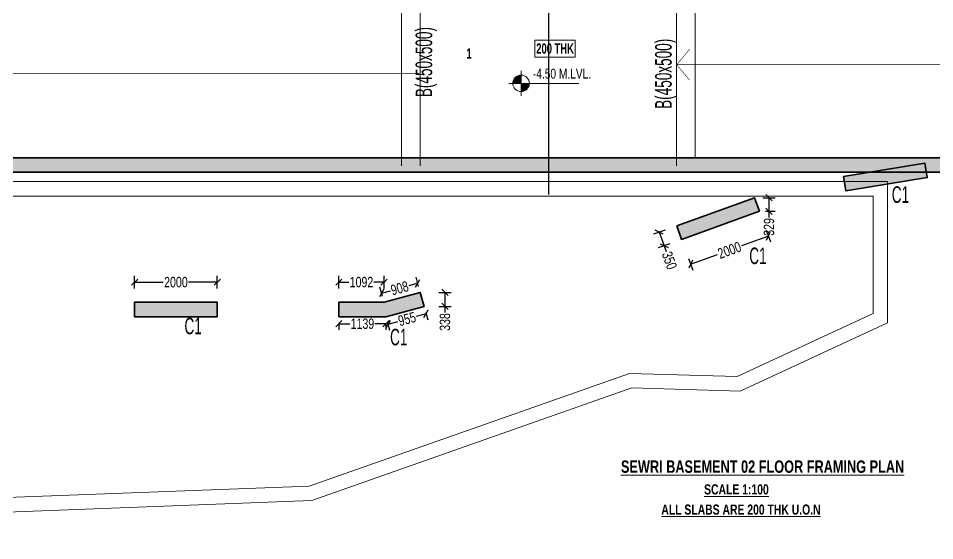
# Model space of a CAD drawing. Header units: millimetres. Extents: x -21 to 359617, y -13 to 62571.
# Drawn here: x 22294 to 44454, y -13 to 12623 of the extents above; entities that cross this region are included whole.
import ezdxf

# ---------------------------------------------------------------- set-up
doc = ezdxf.new("R2010")
doc.units = ezdxf.units.MM
doc.linetypes.add('HIDDEN', pattern=[0.375, 0.25, -0.125])
doc.linetypes.add('HIDDEN2', pattern=[0.1875, 0.125, -0.0625])
for name, color, linetype, lineweight in [('A-FLOR-IDEN', 11, 'Continuous', 9), ('A-HIDD-BELW', 8, 'HIDDEN2', 20), ('G-____-____-DIMS', 7, 'Continuous', 9), ('G-____-____-TEXT', 6, 'Continuous', 9), ('G-ANNO-TEXT', 231, 'Continuous', 9), ('S-BEAM', 7, 'Continuous', 18), ('S-BEAM-IDEN', 2, 'Continuous', 9), ('S-COL HATCH', 9, 'Continuous', 0), ('S-COLS', 5, 'Continuous', 35)]:
    doc.layers.add(name, color=color, linetype=linetype, lineweight=lineweight)
doc.layers.add('changes', color=7, linetype='Continuous')
doc.styles.add('SOBHA', font='swisscl.ttf')
doc.styles.add('Swis721 LtCn BT', font='swisscl.ttf', dxfattribs={"width": 0.9, "height": 233.355162})
doc.styles.add('Swis721 LtCn BT_1', font='swisscl.ttf', dxfattribs={"height": 240})
doc.styles.add('Swis721 LtCn BT_2', font='swisscl.ttf', dxfattribs={"height": 244.992296})
doc.styles.add('Swis721 LtCn BT_B', font='', dxfattribs={"width": 0.9, "height": 246.918336})
doc.styles.get('Swis721 LtCn BT_B').set_extended_font_data('Swis721 LtCn BT', bold=True)
doc.dimstyles.new('S-100', dxfattribs={"dimscale": 100, "dimtxt": 2.5, "dimasz": 1.5, "dimexe": 1.5, "dimexo": 1.5, "dimgap": 0.1, "dimtad": 0, "dimdec": 0, "dimrnd": 0.0005, "dimzin": 0, "dimdsep": 46, "dimtxsty": 'SOBHA', "dimblk": 'OBLIQUE', "dimcen": 0.09, "dimclrd": 8, "dimclre": 8, "dimclrt": 6, "dimadec": 0, "dimazin": 0, "dimtfac": 1, "dimtdec": 0, "dimtofl": 0, "dimtmove": 0, "dimatfit": 3, "dimfxl": 1.5, "dimfxlon": 1, "dimtolj": 1, "dimtzin": 0, "dimlwd": -1, "dimlwe": -1, "dimarcsym": 0})

# ---------------------------------------------------------------- blocks, each defined once
blk = doc.blocks.new('A$C31bf04c8')
at = {"layer": 'S-COL HATCH', "transparency": 33554687}
h = blk.add_hatch(color=256, dxfattribs=at)
h.dxf.hatch_style = 1
edge = h.paths.add_edge_path()
edge.add_line((-12645, -10575), (46760, -10575))
edge.add_line((46760, -10575), (50155, -10425))
edge.add_line((50155, -10425), (50155, 18362))
edge.add_arc((65983, 101151), 84288, 235.33184, 259.17631, ccw=False)
edge.add_arc((-8447, 268), 41200, 49.9962, 101.0852)
edge.add_line((-16368, 40699), (-15227, 21150))
edge.add_line((-15227, 21150), (-12645, 21150))
edge.add_line((-12645, 21150), (-12645, -10575))
edge = h.paths.add_edge_path(flags=16)
edge.add_line((-12295, -10225), (46752, -10225))
edge.add_line((46752, -10225), (49805, -10090))
edge.add_line((49805, -10090), (49805, 18073))
edge.add_arc((65983, 101151), 84638, 235.32076, 258.98032, ccw=False)
edge.add_arc((-8447, 268), 40850, 49.9733, 100.6568)
edge.add_line((-16001, 40413), (-14897, 21500))
edge.add_line((-14897, 21500), (-12295, 21500))
edge.add_line((-12295, 21500), (-12295, -10225))
h = blk.add_hatch(color=256, dxfattribs=at)
h.dxf.hatch_style = 1
h.paths.add_polyline_path([(25886, -10678), (25942, -11024), (27916, -10706), (27860, -10360)])
h = blk.add_hatch(color=256, dxfattribs=at)
h.dxf.hatch_style = 1
h.paths.add_polyline_path([(23855, -11522), (23735, -11193), (21855, -11874), (21974, -12203)])
h = blk.add_hatch(color=256, dxfattribs=at)
h.dxf.hatch_style = 1
h.paths.add_polyline_path([(15747, -13822), (15654, -13485), (14779, -13724), (13686, -13724), (13686, -14074), (14825, -14074)])
h = blk.add_hatch(color=256, dxfattribs=at)
h.dxf.hatch_style = 1
h.paths.add_polyline_path([(10745, -14074), (10745, -13724), (8745, -13724), (8745, -14074)])
at = {"layer": 'S-COLS', "elevation": 0}
blk.add_lwpolyline([(-12645, -10575), (46760, -10575), (50155, -10425), (50155, 18362, -0.104418), (18038, 31827, 0.226686), (-16368, 40699), (-15227, 21150), (-12645, 21150)], format="xyb", close=True, dxfattribs=at)
at = {"layer": 'S-COLS'}
blk.add_lwpolyline([(-12295, -10225), (46752, -10225), (49805, -10090), (49805, 18073, -0.103603), (17826, 31549, 0.224825), (-16001, 40413), (-14897, 21500), (-12295, 21500)], format="xyb", close=True, dxfattribs=at)
at = {"layer": 'S-COLS', "elevation": 0}
for points in [[(25886, -10678), (25942, -11024), (27916, -10706), (27860, -10360), (25886, -10678)], [(21855, -11874), (21974, -12203), (23855, -11522), (23735, -11193), (21855, -11874)], [(13686, -13724), (14779, -13724), (15654, -13485), (15747, -13822), (14825, -14074), (13686, -14074), (13686, -13724)]]:
    blk.add_lwpolyline(points, dxfattribs=at)
blk.add_lwpolyline([(8745, -13724), (10745, -13724), (10745, -14074), (8745, -14074)], close=True, dxfattribs=at)
blk = doc.blocks.new('Spot Elevations - M_Spot Elevation - Target Filled-23738-FIRST FLOOR  FRAMING PLAN _NTA_')
at = {"layer": 'G-____-____-DIMS'}
h = blk.add_hatch(color=256, dxfattribs=at)
edge = h.paths.add_edge_path(flags=0)
edge.add_line((0, 0), (-2, 0))
edge.add_arc((0, 0), 2, 90, 180, ccw=False)
edge.add_line((0, 2), (0, 0))
h = blk.add_hatch(color=256, dxfattribs=at)
edge = h.paths.add_edge_path(flags=0)
edge.add_line((0, 0), (2, 0))
edge.add_arc((0, 0), 2, 270, 360, ccw=False)
edge.add_line((0, -2), (0, 0))
for p, q in [((0, -3), (0, 3)), ((-3, 0), (14, 0))]:
    blk.add_line(p, q, dxfattribs=at)
blk.add_circle((0, 0), 2, dxfattribs=at)
blk = doc.blocks.new('_OBLIQUE')
at = {"color": 0, "linetype": 'ByBlock'}
blk.add_line((-0.5, -0.5), (0.5, 0.5), dxfattribs=at)
blk = doc.blocks.new('*D98')
at = {"layer": 'changes', "color": 8, "transparency": 16777216}
for p, q in [((25105, 6091), (25105, 6391)), ((25105, 6241), (25798, 6241)), ((27105, 6241), (26411, 6241)), ((27105, 6091), (27105, 6391))]:
    blk.add_line(p, q, dxfattribs=at)
at = {"layer": 'changes', "color": 8, "transparency": 16777216, "xscale": 150, "yscale": 150, "zscale": 150, "rotation": 180}
blk.add_blockref('_OBLIQUE', (25105, 6241), dxfattribs=at)
at = {"layer": 'changes', "color": 8, "transparency": 16777216, "xscale": 150, "yscale": 150, "zscale": 150}
blk.add_blockref('_OBLIQUE', (27105, 6241), dxfattribs=at)
at = {"layer": 'changes', "color": 6, "transparency": 16777216, "insert": (26105, 6241), "char_height": 250, "attachment_point": 5, "style": 'SOBHA'}
blk.add_mtext('\\A1;2000', dxfattribs=at)
blk = doc.blocks.new('*D99')
at = {"layer": 'changes', "color": 8, "transparency": 16777216}
for p, q in [((40432, 7354), (39780, 7118)), ((40380, 7495), (40483, 7213)), ((38551, 6673), (39203, 6910)), ((38500, 6814), (38602, 6532))]:
    blk.add_line(p, q, dxfattribs=at)
at = {"layer": 'changes', "color": 8, "transparency": 16777216, "xscale": 150, "yscale": 150, "zscale": 150}
for p, rotation in [((40432, 7354), 19.90656168055465), ((38551, 6673), 199.9065616805546)]:
    blk.add_blockref('_OBLIQUE', p, dxfattribs=dict(at, rotation=rotation))
at = {"layer": 'changes', "color": 6, "transparency": 16777216, "insert": (39491, 7014), "char_height": 250, "attachment_point": 5, "rotation": 19.9066, "style": 'SOBHA'}
blk.add_mtext('\\A1;2000', dxfattribs=at)
blk = doc.blocks.new('*D61')
at = {"layer": 'changes', "color": 8, "transparency": 16777216}
for p, q in [((40297, 8284), (40597, 8284)), ((40447, 8284), (40447, 7955)), ((40364, 7955), (40597, 7955)), ((40447, 7955), (40447, 7805))]:
    blk.add_line(p, q, dxfattribs=at)
at = {"layer": 'changes', "color": 8, "transparency": 16777216, "xscale": 150, "yscale": 150, "zscale": 150}
for p, rotation in [((40447, 8284), 90), ((40447, 7955), 270)]:
    blk.add_blockref('_OBLIQUE', p, dxfattribs=dict(at, rotation=rotation))
at = {"layer": 'changes', "color": 6, "transparency": 16777216, "insert": (40447, 7577), "char_height": 250, "attachment_point": 5, "rotation": 90, "style": 'SOBHA'}
blk.add_mtext('\\A1;329', dxfattribs=at)
blk = doc.blocks.new('*D62')
at = {"layer": 'changes', "color": 8, "transparency": 16777216}
for p, q in [((37933, 7501), (37651, 7399)), ((37792, 7450), (37911, 7121)), ((38052, 7172), (37770, 7070)), ((37911, 7121), (37962, 6980))]:
    blk.add_line(p, q, dxfattribs=at)
at = {"layer": 'changes', "color": 8, "transparency": 16777216, "xscale": 150, "yscale": 150, "zscale": 150}
for p, rotation in [((37792, 7450), 109.9065616801033), ((37911, 7121), 289.9065616801033)]:
    blk.add_blockref('_OBLIQUE', p, dxfattribs=dict(at, rotation=rotation))
at = {"layer": 'changes', "color": 6, "transparency": 16777216, "insert": (38040, 6765), "char_height": 250, "attachment_point": 5, "rotation": 289.9066, "style": 'SOBHA'}
blk.add_mtext('\\A1;350', dxfattribs=at)
blk = doc.blocks.new('*D63')
at = {"layer": 'changes', "color": 8, "transparency": 16777216}
for p, q in [((32461, 5993), (32761, 5993)), ((32611, 5993), (32611, 5655)), ((32461, 5655), (32761, 5655)), ((32611, 5655), (32611, 5505))]:
    blk.add_line(p, q, dxfattribs=at)
at = {"layer": 'changes', "color": 8, "transparency": 16777216, "xscale": 150, "yscale": 150, "zscale": 150}
for p, rotation in [((32611, 5993), 90), ((32611, 5655), 270)]:
    blk.add_blockref('_OBLIQUE', p, dxfattribs=dict(at, rotation=rotation))
at = {"layer": 'changes', "color": 6, "transparency": 16777216, "insert": (32611, 5277), "char_height": 250, "attachment_point": 5, "rotation": 90, "style": 'SOBHA'}
blk.add_mtext('\\A1;338', dxfattribs=at)
blk = doc.blocks.new('*D64')
at = {"layer": 'changes', "color": 8, "transparency": 16777216}
for p, q in [((30046, 5258), (30046, 5085)), ((30046, 5235), (30312, 5235)), ((31185, 5235), (30919, 5235)), ((31185, 5253), (31185, 5085))]:
    blk.add_line(p, q, dxfattribs=at)
at = {"layer": 'changes', "color": 8, "transparency": 16777216, "xscale": 150, "yscale": 150, "zscale": 150, "rotation": 180}
blk.add_blockref('_OBLIQUE', (30046, 5235), dxfattribs=at)
at = {"layer": 'changes', "color": 8, "transparency": 16777216, "xscale": 150, "yscale": 150, "zscale": 150}
blk.add_blockref('_OBLIQUE', (31185, 5235), dxfattribs=at)
at = {"layer": 'changes', "color": 6, "transparency": 16777216, "insert": (30615, 5235), "char_height": 250, "attachment_point": 5, "style": 'SOBHA'}
blk.add_mtext('\\A1;1139', dxfattribs=at)
blk = doc.blocks.new('*D65')
at = {"layer": 'changes', "color": 8, "transparency": 16777216}
for p, q in [((32155, 5476), (31915, 5411)), ((32146, 5510), (32195, 5332)), ((31225, 5259), (31273, 5080)), ((31234, 5225), (31474, 5290))]:
    blk.add_line(p, q, dxfattribs=at)
at = {"layer": 'changes', "color": 8, "transparency": 16777216, "xscale": 150, "yscale": 150, "zscale": 150}
for p, rotation in [((32155, 5476), 15.28367954967665), ((31234, 5225), 195.2836795496766)]:
    blk.add_blockref('_OBLIQUE', p, dxfattribs=dict(at, rotation=rotation))
at = {"layer": 'changes', "color": 6, "transparency": 16777216, "insert": (31694, 5350), "char_height": 250, "attachment_point": 5, "rotation": 15.2837, "style": 'SOBHA'}
blk.add_mtext('\\A1;955', dxfattribs=at)
blk = doc.blocks.new('*D66')
at = {"layer": 'changes', "color": 8, "transparency": 16777216}
for p, q in [((31953, 6215), (31736, 6156)), ((31974, 6137), (31913, 6360)), ((31098, 5898), (31038, 6120)), ((31077, 5976), (31295, 6035))]:
    blk.add_line(p, q, dxfattribs=at)
at = {"layer": 'changes', "color": 8, "transparency": 16777216, "xscale": 150, "yscale": 150, "zscale": 150}
for p, rotation in [((31953, 6215), 15.28529542553545), ((31077, 5976), 195.2852954255354)]:
    blk.add_blockref('_OBLIQUE', p, dxfattribs=dict(at, rotation=rotation))
at = {"layer": 'changes', "color": 6, "transparency": 16777216, "insert": (31515, 6095), "char_height": 250, "attachment_point": 5, "rotation": 15.2853, "style": 'SOBHA'}
blk.add_mtext('\\A1;908', dxfattribs=at)
blk = doc.blocks.new('*D67')
at = {"layer": 'changes', "color": 8, "transparency": 16777216}
for p, q in [((30046, 6091), (30046, 6391)), ((30046, 6241), (30289, 6241)), ((31138, 6241), (30895, 6241)), ((31138, 6091), (31138, 6391))]:
    blk.add_line(p, q, dxfattribs=at)
at = {"layer": 'changes', "color": 8, "transparency": 16777216, "xscale": 150, "yscale": 150, "zscale": 150, "rotation": 180}
blk.add_blockref('_OBLIQUE', (30046, 6241), dxfattribs=at)
at = {"layer": 'changes', "color": 8, "transparency": 16777216, "xscale": 150, "yscale": 150, "zscale": 150}
blk.add_blockref('_OBLIQUE', (31138, 6241), dxfattribs=at)
at = {"layer": 'changes', "color": 6, "transparency": 16777216, "insert": (30592, 6241), "char_height": 250, "attachment_point": 5, "style": 'SOBHA'}
blk.add_mtext('\\A1;1092', dxfattribs=at)

msp = doc.modelspace()

# ---------------------------------------------------------------- linework, layer by layer
at = {"layer": 'A-FLOR-IDEN', "color": 8, "flags": 128}
msp.add_lwpolyline([(35763, 12095.1), (35763, 11683.2), (34785.5, 11683.2), (34785.5, 12095.1)], close=True, dxfattribs=at)
at = {"layer": 'A-HIDD-BELW', "color": 4, "linetype": 'ByBlock', "ltscale": 500}
for p, q in [((43313.6, 8672.4, 0), (3174.3, 8672.4, 0)), ((43313.6, 5258.7, 0), (43313.6, 8672.4, 0)), ((42963.6, 8322.4, 0), (3546.6, 8322.4, 0)), ((42963.6, 5481.9, 0), (42963.6, 8322.4, 0)), ((39680.8, 3955.5, 0), (42963.6, 5481.9, 0)), ((39753.2, 3603.2, 0), (43313.6, 5258.7, 0)), ((29328.1, 1304.4, 0), (37072.6, 4033.6, 0)), ((37072.6, 4033.6, 0), (39680.8, 3955.5, 0)), ((29394.3, 956.6, 0), (37127.4, 3681.8, 0)), ((37127.4, 3681.8, 0), (39753.2, 3603.2, 0)), ((3698.3, 337, 0), (29328.1, 1304.4, 0)), ((3711.5, -12.7, 0), (29394.3, 956.6, 0))]:
    msp.add_line(p, q, dxfattribs=at)
at = {"layer": 'changes', "color": 240, "true_color": 0xed1f24, "elevation": 0}
msp.add_lwpolyline([(32013.9, 35676.1), (35113.9, 35676.1), (35113.9, 37416.7), (35113.9, 8360.9)], dxfattribs=at)
at = {"layer": 'S-BEAM', "linetype": 'HIDDEN'}
for p, q in [((31563.9, 13752.1), (31563.9, 9052.1)), ((32013.9, 13752.1), (32013.9, 9052.1)), ((38213.9, 13752.1), (38213.9, 9052.1)), ((38663.9, 13752.1), (38663.9, 9252.1)), ((38663.9, 7393.8), (38663.9, 7389.2))]:
    msp.add_line(p, q, dxfattribs=at)
at = {"layer": 'S-BEAM', "const_width": 12.5, "elevation": 0}
for points in [[(38530.2, 11127.1), (38213.9, 11502.1), (38530.2, 11877.1)], [(38213.9, 11502.1), (61603.8, 11502.1)], [(32013.9, 11293.9), (8581.7, 11293.9)]]:
    msp.add_lwpolyline(points, dxfattribs=at)

# ---------------------------------------------------------------- block references
at = {"layer": 'A-HIDD-BELW', "color": 3}
msp.add_blockref('A$C31bf04c8', (16359.5, 19477.3), dxfattribs=at)
at = {"layer": 'G-____-____-DIMS', "xscale": 99.99999999999991, "yscale": 99.99999999999991, "zscale": 99.99999999999991}
msp.add_blockref('Spot Elevations - M_Spot Elevation - Target Filled-23738-FIRST FLOOR  FRAMING PLAN _NTA_', (34452.2, 11049.8), dxfattribs=at)

# ---------------------------------------------------------------- texts
at = {"layer": 'A-FLOR-IDEN', "color": 1, "insert": (35274.3, 12017), "char_height": 246.92, "width": 1155, "attachment_point": 2, "line_spacing_factor": 0.964267, "style": 'Swis721 LtCn BT_B'}
msp.add_mtext('200 THK', dxfattribs=at)
at = {"layer": 'G-____-____-DIMS', "insert": (34737.6, 11405.4), "char_height": 240, "width": 1683.881, "attachment_point": 1, "line_spacing_factor": 0.970126, "style": 'Swis721 LtCn BT_1'}
msp.add_mtext('-4.50 M.LVL.', dxfattribs=at)
at = {"layer": 'G-____-____-TEXT', "color": 5, "insert": (33193.7, 11896.7), "char_height": 246.9, "width": 330, "attachment_point": 2, "line_spacing_factor": 0.964267, "style": 'Swis721 LtCn BT_B'}
msp.add_mtext('1', dxfattribs=at)
at = {"layer": 'G-ANNO-TEXT', "color": 6, "insert": (36867.1, 1928.5), "char_height": 300, "width": 6923.66, "attachment_point": 1, "line_spacing_factor": 0.971848, "style": 'Swis721 LtCn BT_2'}
msp.add_mtext('{\\fSwis721 LtCn BT|b1|i0|c0|p34;\\LSEWRI BASEMENT 02 FLOOR FRAMING PLAN }', dxfattribs=at)
at = {"layer": 'G-ANNO-TEXT', "color": 1, "char_height": 244.992, "attachment_point": 1, "line_spacing_factor": 0.971848, "style": 'Swis721 LtCn BT_2'}
for s, insert, width in [('{\\fSwis721 LtCn BT|b1|i0|c0|p34;\\LSCALE 1:100}', (38878.3, 1351.4), 1551.037), ('{\\fSwis721 LtCn BT|b1|i0|c0|p34;\\LALL SLABS ARE 200 THK U.O.N}', (37844, 862.4), 3728.693)]:
    msp.add_mtext(s, dxfattribs=dict(at, insert=insert, width=width))
at = {"layer": 'S-BEAM-IDEN', "style": 'Swis721 LtCn BT', "width": 0.8}
for s, rotation, p in [('B(450x500)', 90, (32301.4, 10716.9)), ('B(450x500)', 90, (38093, 10433.2)), ('C1', 360, (43416.4, 8159.7)), ('C1', 360, (39971.1, 6678.4)), ('C1', 360, (26311.4, 4980.1)), ('C1', 360, (31284.2, 4713))]:
    msp.add_text(s, height=400, rotation=rotation, dxfattribs=at).set_placement(p)

# ---------------------------------------------------------------- dimensions: what is measured, and where the dimension line sits
at = {"layer": 'changes'}
for base, p1, p2, picture, middle in [((40447.4, 7955.1), (40094.8, 8284.2, 0), (40214, 7955.1, 0), '*D61', (40447.4, 7576.6)), ((32611, 5655), (32013.9, 5992.6, 0), (32106.1, 5655, 0), '*D63', (32611, 5276.6))]:
    dim = msp.add_linear_dim(base=base, p1=p1, p2=p2, angle=90, dimstyle='S-100', dxfattribs=at)
    dim.commit()
    dim.dimension.update_dxf_attribs({"geometry": picture, "text_midpoint": middle})
for p1, p2, distance, picture, middle in [((38333.5, 7274.1, 0), (40214, 7955.1, 0), -638.9, '*D99', (39491.3, 7013.9)), ((38214.3, 7603.2, 0), (38333.5, 7274.1, 0), -449.3, '*D62', (38039.8, 6765.2)), ((27104.7, 5753.3), (25104.7, 5753.3), -487.9, '*D98', (26104.7, 6241.1)), ((32013.9, 5992.6, 0), (31138, 5753.3, 0), -230.7, '*D66', (31515.1, 6095.5)), ((31185, 5403.3, 0), (32106.1, 5655, 0), -185.3, '*D65', (31694.4, 5350.4))]:
    dim = msp.add_aligned_dim(p1=p1, p2=p2, distance=distance, dimstyle='S-100', dxfattribs=at)
    dim.commit()
    dim.dimension.update_dxf_attribs({"geometry": picture, "text_midpoint": middle})
for base, p1, p2, picture, middle in [((30045.7, 6241.2), (31138, 5753.3, 0), (30045.7, 5753.3, 0), '*D67', (30591.9, 6241.2)), ((31185, 5234.7), (30045.7, 5407.7, 0), (31185, 5403.3, 0), '*D64', (30615.3, 5234.7))]:
    dim = msp.add_linear_dim(base=base, p1=p1, p2=p2, dimstyle='S-100', dxfattribs=at)
    dim.commit()
    dim.dimension.update_dxf_attribs({"geometry": picture, "text_midpoint": middle})

doc.saveas('drawing.dxf')
